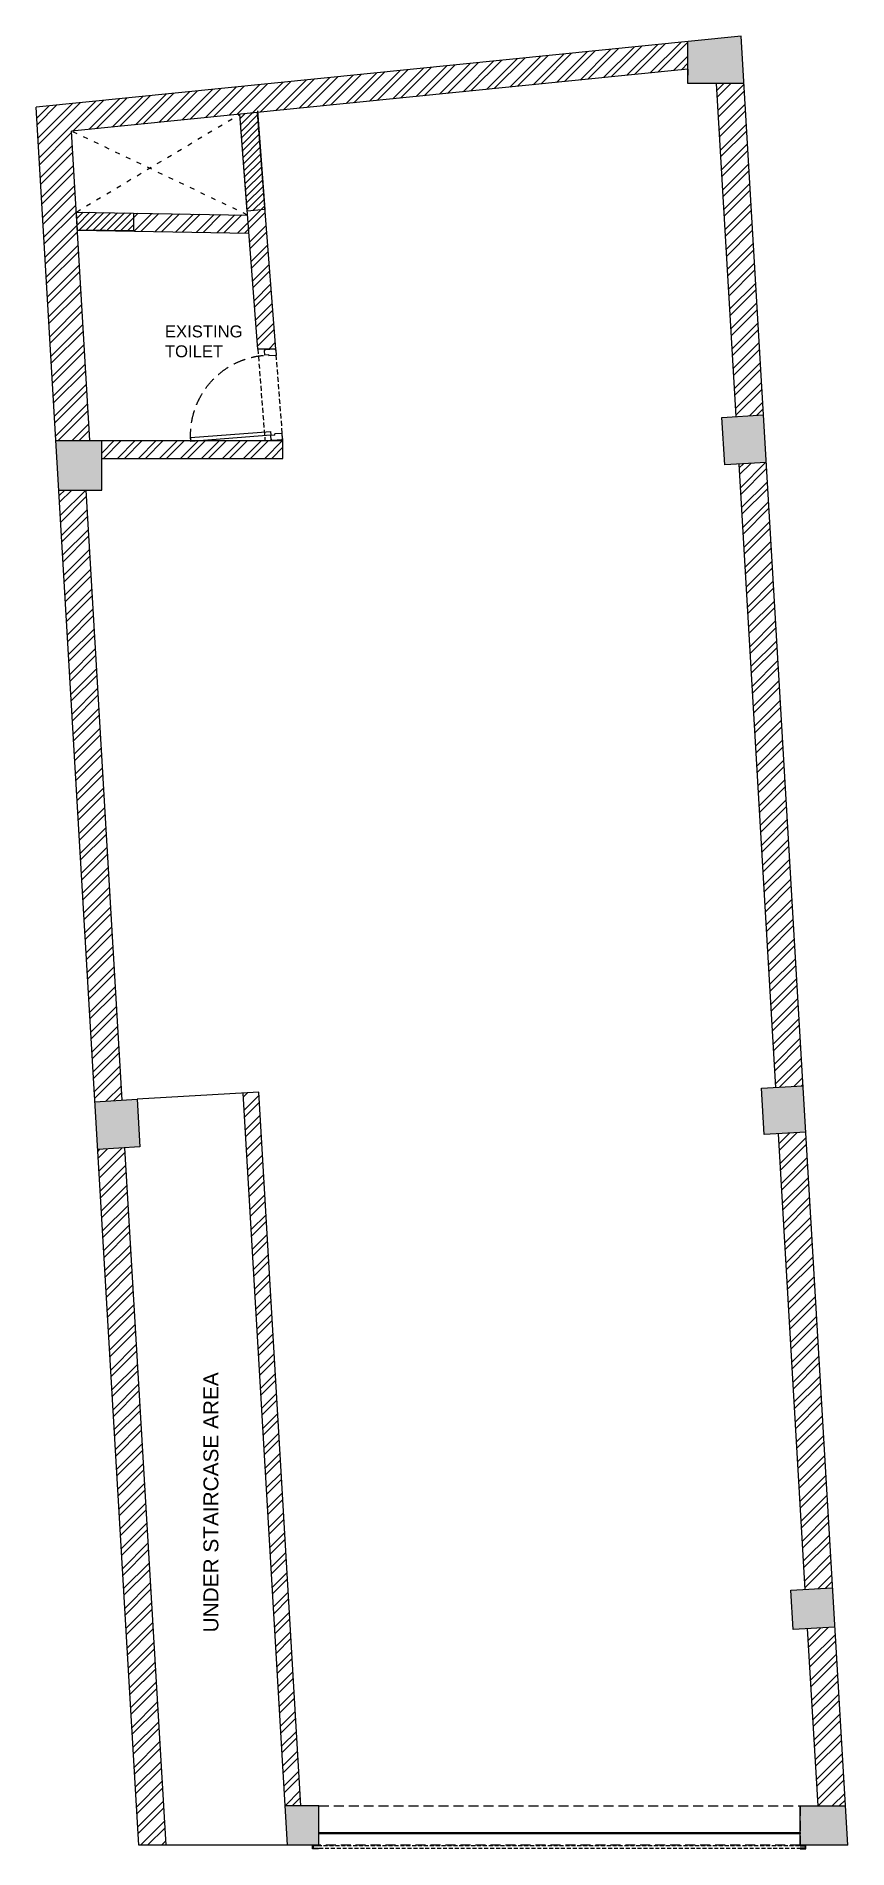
# Model space of a CAD drawing. Header units: feet. Extents: x -2580 to 4230, y -9753 to 5458.
import ezdxf

# ---------------------------------------------------------------- set-up
doc = ezdxf.new("R2010")
doc.units = ezdxf.units.FT
doc.header["$LTSCALE"] = 33
doc.header["$MEASUREMENT"] = 0
for name, pattern in [('a_p6_plan_L18$0$HIDDEN', [0.375, 0.25, -0.125]), ('ACAD_ISO03W100', [30, 12, -18]), ('HIDDEN', [9.525, 6.35, -3.175]), ('HIDDEN2', [4.7625, 3.175, -1.5875]), ('HIDDENX2', [0.75, 0.5, -0.25])]:
    doc.linetypes.add(name, pattern=pattern)
for name, color, linetype, lineweight in [('A-COL', 243, 'Continuous', 9), ('A-Glazing', 4, 'Continuous', 20), ('A-shutter', 8, 'Continuous', 18), ('A-STAIR', 6, 'Continuous', 5), ('beam', 90, 'Continuous', 9), ('column hatch', 5, 'Continuous', 0), ('Door', 2, 'Continuous', 13), ('LENS-DOOR', 34, 'Continuous', 20), ('LENS_CURTAIN', 5, 'a_p6_plan_L18$0$HIDDEN', 9), ('LN-HATCH', 251, 'Continuous', 0), ('rolling shutter', 1, 'Continuous', 5)]:
    doc.layers.add(name, color=color, linetype=linetype, lineweight=lineweight)
doc.layers.add('A-WALL', color=1, linetype='Continuous')
doc.layers.add('PDF_Text', color=7, linetype='Continuous')
doc.styles.add('PDF ArialMT', font='arial.ttf')
pattern_1 = [(225, (-10889854.33, 5277385.66), (88.2999593, -88.2999593), []), (225, (-10889913.2, 5277385.66), (88.2999593, -88.2999593), [])]

# ---------------------------------------------------------------- blocks, each defined once
blk = doc.blocks.new('*U3')
at = {"layer": 'LENS-DOOR'}
for p, q in [((548120, 1779248), (548120, 1778575)), ((548120, 1779248), (548152, 1779248)), ((548152, 1778575), (548152, 1779248)), ((547434, 1778569), (547440, 1778569)), ((547434, 1778483), (547434, 1778569)), ((547434, 1778483), (547440, 1778483)), ((547440, 1778575), (547477, 1778575)), ((547440, 1778569), (547440, 1778575)), ((547440, 1778478), (547440, 1778483)), ((547440, 1778478), (547487, 1778478)), ((547477, 1778540), (547477, 1778575)), ((547477, 1778540), (547487, 1778540)), ((547487, 1778478), (547487, 1778540)), ((548120, 1778575), (548152, 1778575)), ((548144, 1778478), (548144, 1778540)), ((548155, 1778540), (548144, 1778540)), ((548192, 1778478), (548144, 1778478)), ((548192, 1778575), (548155, 1778575)), ((548155, 1778540), (548155, 1778575)), ((548192, 1778569), (548192, 1778575)), ((548197, 1778569), (548192, 1778569)), ((548192, 1778478), (548192, 1778483)), ((548197, 1778483), (548192, 1778483)), ((548197, 1778483), (548197, 1778569))]:
    blk.add_line(p, q, dxfattribs=at)
at = {"layer": 'LENS-DOOR', "color": 7, "linetype": 'HIDDEN2'}
blk.add_ellipse((548152, 1778575), major_axis=(-673, 0), ratio=1, start_param=-1.570791, end_param=0.051209, dxfattribs=at)
blk = doc.blocks.new('*U4')
at = {"layer": 'A-shutter', "color": 5, "ltscale": 10}
for points in [[(41038450, -1561539), (41038450, -1561544), (41038405, -1561544), (41038405, -1561564), (41038450, -1561564), (41038450, -1561569), (41038400, -1561569), (41038400, -1561539)], [(41042490, -1561539), (41042490, -1561544), (41042535, -1561544), (41042535, -1561564), (41042490, -1561564), (41042490, -1561569), (41042540, -1561569), (41042540, -1561539)]]:
    blk.add_lwpolyline(points, close=True, dxfattribs=at)
at = {"layer": 'A-shutter', "color": 5, "linetype": 'HIDDENX2', "ltscale": 2}
blk.add_lwpolyline([(41038405, -1561544), (41038405, -1561564), (41042535, -1561564), (41042535, -1561544)], close=True, dxfattribs=at)

msp = doc.modelspace()

# ---------------------------------------------------------------- hatches: boundary and pattern name
at = {"layer": 'column hatch'}
h = msp.add_hatch(color=8, dxfattribs=at)
h.dxf.hatch_style = 1
h.paths.add_polyline_path([(-2031, 2065), (-2416, 2065), (-2391, 1650), (-2031, 1650)])
h.paths.add_polyline_path([(3523, 2281), (3173, 2260), (3197, 1861), (3546, 1881)])
h.paths.add_polyline_path([(3336, 5458), (2888, 5413), (2888, 5062), (3359, 5062)])
h.paths.add_polyline_path([(-1734, -3463), (-2089, -3484), (-2065, -3884), (-1711, -3863)])
h.paths.add_polyline_path([(3854, -3350), (3505, -3370), (3528, -3760), (3877, -3739)])
h.paths.add_polyline_path([(4102, -7562), (3753, -7583), (3772, -7912), (4122, -7892)])
h.paths.add_polyline_path([(4210, -9393), (3830, -9393), (3830, -9723), (4230, -9723)])
h.paths.add_polyline_path([(-210, -9393), (-490, -9393), (-471, -9723), (-210, -9723)])
at = {"layer": 'LN-HATCH'}
h = msp.add_hatch(dxfattribs=at)
h.set_pattern_fill('ANSI32', color=256, scale=333, angle=180)
h.set_pattern_definition(pattern_1)
h.paths.add_polyline_path([(-1836, -3870), (-2065, -3884), (-1721, -9723), (-1491, -9723)])
h.paths.add_polyline_path([(-2161, 1650), (-2391, 1650), (-2089, -3484), (-1859, -3471)])
h.paths.add_polyline_path([(-2284, 4662), (2888, 5182), (2888, 5413), (-2580, 4864), (-2416, 2065), (-2131, 2065)])
h.paths.add_polyline_path([(3359, 5062), (3128, 5062), (3293, 2267), (3523, 2281)])
h.paths.add_polyline_path([(3546, 1881), (3317, 1868), (3625, -3363), (3854, -3350)])
h.paths.add_polyline_path([(3877, -3739), (3648, -3753), (3873, -7576), (4102, -7562)])
h.paths.add_polyline_path([(4122, -7892), (3892, -7905), (3980, -9393), (4210, -9393)])
h = msp.add_hatch(dxfattribs=at)
h.set_pattern_fill('ANSI31', color=256, scale=333, angle=180)
h.set_pattern_definition([(225, (-10889854.33, 5277385.658), (29.43331977, -29.43331977), [])])
h.paths.add_polyline_path([(-1764, 3974), (-2244, 3983), (-2235, 3832), (-1764, 3824)])
h.paths.add_polyline_path([(-724, 4819), (-873, 4804), (-810, 3991), (-661, 4003)])
h = msp.add_hatch(dxfattribs=at)
h.set_pattern_fill('ANSI32', color=256, scale=333, angle=180)
h.set_pattern_definition(pattern_1)
h.paths.add_polyline_path([(-661, 4003), (-810, 3991), (-721, 2833), (-570, 2833), (-723, 4819), (-724, 4819)])
h = msp.add_hatch(dxfattribs=at)
h.set_pattern_fill('ANSI32', color=256, scale=333, angle=180)
h.set_pattern_definition(pattern_1)
h.paths.add_polyline_path([(-511, 2065), (-2031, 2065), (-2031, 1915), (-511, 1915)])
h.paths.add_polyline_path([(-1764, 3974), (-1764, 3824), (-796, 3807), (-807, 3958)])
h = msp.add_hatch(dxfattribs=at)
h.set_pattern_fill('ANSI32', color=256, scale=333, angle=180)
h.set_pattern_definition(pattern_1)
h.paths.add_polyline_path([(-713, -3403), (-843, -3411), (-490, -9393), (-360, -9393)])

# ---------------------------------------------------------------- linework, layer by layer
at = {"layer": 'A-COL'}
for p, q in [((2888, 5062), (2888, 5413)), ((2888, 5182), (2888, 5132)), ((3359, 5062), (2888, 5062)), ((3173, 2260), (3523, 2281)), ((3197, 1861), (3173, 2260)), ((-2031, 1650), (-2031, 2065)), ((3546, 1881), (3197, 1861)), ((-2391, 1650), (-2031, 1650)), ((-2089, -3484), (-1734, -3463)), ((-1734, -3463), (-1711, -3863)), ((3505, -3370), (3854, -3350)), ((3528, -3760), (3505, -3370)), ((3877, -3739), (3528, -3760)), ((-1711, -3863), (-2065, -3884)), ((3753, -7583), (4102, -7562)), ((3772, -7912), (3753, -7583)), ((4122, -7892), (3772, -7912)), ((-210, -9393), (-490, -9393)), ((-210, -9723), (-210, -9393)), ((3830, -9723), (3830, -9393)), ((3830, -9393), (4210, -9393)), ((-210, -9723), (-471, -9723)), ((4230, -9723), (3830, -9723))]:
    msp.add_line(p, q, dxfattribs=at)
at = {"layer": 'A-Glazing'}
msp.add_lwpolyline([(-210, -9617), (3830, -9617), (3830, -9629), (-210, -9629)], close=True, dxfattribs=at)
at = {"layer": 'A-WALL'}
for p, q in [((3336, 5458), (-2580, 4864)), ((4230, -9723), (3336, 5458)), ((2888, 5182), (-2284, 4662)), ((3293, 2267), (3128, 5062)), ((-1721, -9723), (-2580, 4864)), ((-721, 2833), (-873, 4804)), ((-570, 2833), (-723, 4819)), ((-2131, 2065), (-2284, 4662)), ((-2244, 3983), (-807, 3958)), ((-2235, 3832), (-796, 3807)), ((-570, 2833), (-721, 2833)), ((-2416, 2065), (-511, 2065)), ((-511, 1915), (-511, 2065)), ((-2031, 1915), (-511, 1915)), ((3625, -3363), (3317, 1868)), ((-1859, -3471), (-2161, 1650)), ((-713, -3403), (-1734, -3463)), ((-471, -9723), (-843, -3411)), ((-360, -9393), (-713, -3403)), ((3873, -7576), (3648, -3753)), ((-1491, -9723), (-1836, -3870)), ((3980, -9393), (3892, -7905)), ((-471, -9723), (-1721, -9723))]:
    msp.add_line(p, q, dxfattribs=at)
at = {"layer": 'A-WALL', "linetype": 'ACAD_ISO03W100', "ltscale": 0.1}
for p, q in [((-2244, 3983), (-873, 4804)), ((-807, 3958), (-2284, 4662))]:
    msp.add_line(p, q, dxfattribs=at)
at = {"layer": 'A-WALL'}
msp.add_lwpolyline([(-725, 4831), (-661, 4003), (-810, 3991), (-873, 4804)], dxfattribs=at)
msp.add_lwpolyline([(-1764, 3974), (-1764, 3824), (-2235, 3832), (-2244, 3983)], close=True, dxfattribs=at)
at = {"layer": 'beam', "linetype": 'HIDDEN', "ltscale": 0.4}
msp.add_lwpolyline([(-210, -9393), (3830, -9393), (3830, -9723), (-210, -9723)], close=True, dxfattribs=at)
at = {"layer": 'LENS_CURTAIN', "ltscale": 5}
msp.add_lwpolyline([(-570, 2833), (-721, 2833), (-661, 2065), (-511, 2065)], close=True, dxfattribs=at)

# ---------------------------------------------------------------- block references
at = {"layer": 'Door', "xscale": -1, "rotation": 94.41274850175517}
msp.add_blockref('*U3', (1730515, 685482), dxfattribs=at)
at = {"layer": 'rolling shutter'}
msp.add_blockref('*U4', (-41038661, 1551816), dxfattribs=at)

# ---------------------------------------------------------------- texts
at = {"layer": 'A-STAIR', "insert": (-1114, -7937), "char_height": 125, "attachment_point": 4, "rotation": 90, "style": 'PDF ArialMT'}
msp.add_mtext('UNDER STAIRCASE AREA', dxfattribs=at)
at = {"layer": 'PDF_Text', "color": 1, "insert": (-1501, 2897), "char_height": 100, "attachment_point": 4, "style": 'PDF ArialMT'}
msp.add_mtext('EXISTING\\PTOILET', dxfattribs=at)

doc.saveas('drawing.dxf')
